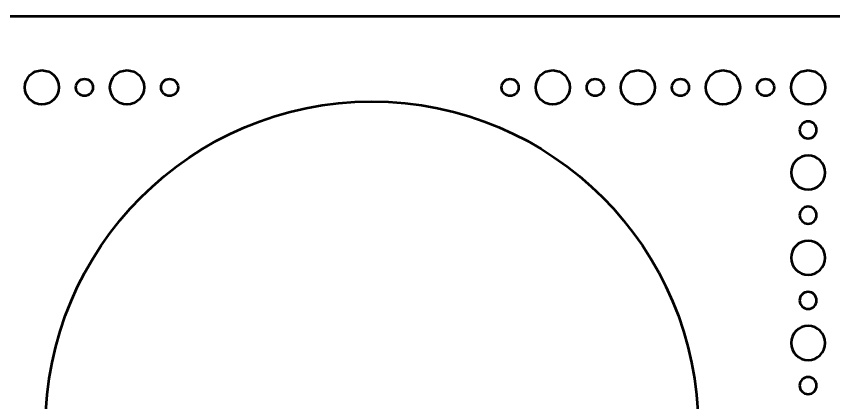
# Model space of a CAD drawing. Header units: centimetres. Extents: x -87 to 69, y -70 to 88.
# Drawn here: x 3.3 to 17.7, y -26.55 to -19.75 of the extents above; entities that cross this region are included whole.
import ezdxf

# ---------------------------------------------------------------- set-up
doc = ezdxf.new("R2010")
doc.units = ezdxf.units.CM
doc.header["$MEASUREMENT"] = 0
doc.layers.add('Layer 1', color=7, linetype='Continuous')

msp = doc.modelspace()

# ---------------------------------------------------------------- linework, layer by layer
at = {"layer": 'Layer 1', "lineweight": 53}
for centre, major_axis in [((3.75001, -21.00001), (0, 0.30001)), ((5.25001, -21.00001), (0, 0.30001)), ((12.75001, -21.00001), (0, 0.30001)), ((14.25001, -21.00001), (0, 0.30001)), ((15.75001, -21.00001), (0, 0.30001)), ((17.25001, -21.00001), (0, 0.30001)), ((4.5, -21), (0, 0.15)), ((6, -21), (0, 0.15)), ((12, -21), (0, 0.15)), ((13.5, -21), (0, 0.15)), ((15, -21), (0, 0.15)), ((16.5, -21), (0, 0.15)), ((9.5625, -27), (0, 5.75))]:
    msp.add_ellipse(centre, major_axis=major_axis, ratio=1, dxfattribs=at)
for points, knots in [([(-8, -69.75), (-8, -69.75), (-8, -20.25), (-8, -20.25), (-8, -20.25), (-8, -19.97386), (-7.77614, -19.75), (-7.5, -19.75), (-7.5, -19.75), (-7.5, -19.75), (37.5, -19.75), (37.5, -19.75), (37.5, -19.75), (37.77614, -19.75), (38, -19.97386), (38, -20.25), (38, -20.25), (38, -20.25), (38, -69.75), (38, -69.75), (38, -69.75), (38, -70.02614), (37.77614, -70.25), (37.5, -70.25), (37.5, -70.25), (37.5, -70.25), (-7.5, -70.25), (-7.5, -70.25), (-7.5, -70.25), (-7.77614, -70.25), (-8, -70.02614), (-8, -69.75)], [0, 0, 0, 0, 0.11111111, 0.11111111, 0.11111111, 0.11111111, 0.22222222, 0.22222222, 0.22222222, 0.22222222, 0.33333333, 0.33333333, 0.33333333, 0.33333333, 0.44444444, 0.44444444, 0.44444444, 0.44444444, 0.55555556, 0.55555556, 0.55555556, 0.55555556, 0.66666667, 0.66666667, 0.66666667, 0.66666667, 0.77777778, 0.77777778, 0.77777778, 0.77777778, 1, 1, 1, 1]), ([(17.1, -21.75), (17.1, -21.66716), (17.16716, -21.6), (17.25, -21.6), (17.25, -21.6), (17.33284, -21.6), (17.4, -21.66716), (17.4, -21.75), (17.4, -21.75), (17.4, -21.83284), (17.33284, -21.9), (17.25, -21.9), (17.25, -21.9), (17.16716, -21.9), (17.1, -21.83284), (17.1, -21.75)], [0, 0, 0, 0, 0.2, 0.2, 0.2, 0.2, 0.4, 0.4, 0.4, 0.4, 0.6, 0.6, 0.6, 0.6, 1, 1, 1, 1]), ([(16.95, -22.5), (16.95, -22.33431), (17.08431, -22.2), (17.25, -22.2), (17.25, -22.2), (17.41569, -22.2), (17.55, -22.33431), (17.55, -22.5), (17.55, -22.5), (17.55, -22.66569), (17.41569, -22.8), (17.25, -22.8), (17.25, -22.8), (17.08431, -22.8), (16.95, -22.66569), (16.95, -22.5)], [0, 0, 0, 0, 0.2, 0.2, 0.2, 0.2, 0.4, 0.4, 0.4, 0.4, 0.6, 0.6, 0.6, 0.6, 1, 1, 1, 1]), ([(17.1, -23.25), (17.1, -23.16716), (17.16716, -23.1), (17.25, -23.1), (17.25, -23.1), (17.33284, -23.1), (17.4, -23.16716), (17.4, -23.25), (17.4, -23.25), (17.4, -23.33284), (17.33284, -23.4), (17.25, -23.4), (17.25, -23.4), (17.16716, -23.4), (17.1, -23.33284), (17.1, -23.25)], [0, 0, 0, 0, 0.2, 0.2, 0.2, 0.2, 0.4, 0.4, 0.4, 0.4, 0.6, 0.6, 0.6, 0.6, 1, 1, 1, 1]), ([(16.95, -24), (16.95, -23.83431), (17.08431, -23.7), (17.25, -23.7), (17.25, -23.7), (17.41569, -23.7), (17.55, -23.83431), (17.55, -24), (17.55, -24), (17.55, -24.16569), (17.41569, -24.3), (17.25, -24.3), (17.25, -24.3), (17.08431, -24.3), (16.95, -24.16569), (16.95, -24)], [0, 0, 0, 0, 0.2, 0.2, 0.2, 0.2, 0.4, 0.4, 0.4, 0.4, 0.6, 0.6, 0.6, 0.6, 1, 1, 1, 1]), ([(17.1, -24.75), (17.1, -24.66716), (17.16716, -24.6), (17.25, -24.6), (17.25, -24.6), (17.33284, -24.6), (17.4, -24.66716), (17.4, -24.75), (17.4, -24.75), (17.4, -24.83284), (17.33284, -24.9), (17.25, -24.9), (17.25, -24.9), (17.16716, -24.9), (17.1, -24.83284), (17.1, -24.75)], [0, 0, 0, 0, 0.2, 0.2, 0.2, 0.2, 0.4, 0.4, 0.4, 0.4, 0.6, 0.6, 0.6, 0.6, 1, 1, 1, 1]), ([(16.95, -25.5), (16.95, -25.33431), (17.08431, -25.2), (17.25, -25.2), (17.25, -25.2), (17.41569, -25.2), (17.55, -25.33431), (17.55, -25.5), (17.55, -25.5), (17.55, -25.66569), (17.41569, -25.8), (17.25, -25.8), (17.25, -25.8), (17.08431, -25.8), (16.95, -25.66569), (16.95, -25.5)], [0, 0, 0, 0, 0.2, 0.2, 0.2, 0.2, 0.4, 0.4, 0.4, 0.4, 0.6, 0.6, 0.6, 0.6, 1, 1, 1, 1]), ([(17.1, -26.25), (17.1, -26.16716), (17.16716, -26.1), (17.25, -26.1), (17.25, -26.1), (17.33284, -26.1), (17.4, -26.16716), (17.4, -26.25), (17.4, -26.25), (17.4, -26.33284), (17.33284, -26.4), (17.25, -26.4), (17.25, -26.4), (17.16716, -26.4), (17.1, -26.33284), (17.1, -26.25)], [0, 0, 0, 0, 0.2, 0.2, 0.2, 0.2, 0.4, 0.4, 0.4, 0.4, 0.6, 0.6, 0.6, 0.6, 1, 1, 1, 1])]:
    msp.add_open_spline(points, degree=3, knots=knots, dxfattribs=at)

doc.saveas('drawing.dxf')
